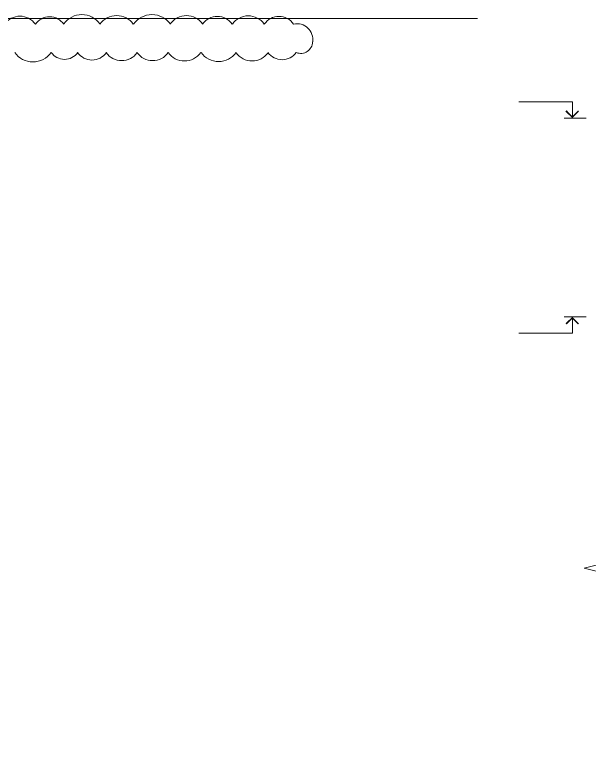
# Model space of a CAD drawing. Header units: millimetres. Extents: x -356862 to 418287, y 0 to 839748.
# Drawn here: x 393950 to 397891, y 759967 to 764966 of the extents above; entities that cross this region are included whole.
import ezdxf

# ---------------------------------------------------------------- set-up
doc = ezdxf.new("R2010")
doc.units = ezdxf.units.MM
doc.layers.add('PDF _Геометрия', color=7, linetype='Continuous', true_color=0xbababa)
doc.layers.add('PDF _Сплошная заливка', color=7, linetype='Continuous', true_color=0xf50000)

msp = doc.modelspace()

# ---------------------------------------------------------------- linework, layer by layer
at = {"layer": 'PDF _Геометрия', "color": 251, "lineweight": 20, "true_color": 0x545454}
msp.add_lwpolyline([(391696.6165, 763677.5068), (391709.6062, 763699.1563), (392348.266, 764939.6718), (392443.5237, 764939.6718), (397124.1422, 764939.6718)], dxfattribs=at)
at = {"layer": 'PDF _Геометрия', "color": 1, "lineweight": 20}
for points in [[(395993.7513, 764778.7094, 0.520570486), (395862.9837, 764901.1122, 0.520540055), (395661.9124, 764901.0993)], [(393950.5221, 764706.5794, 0.520539882), (394200.5672, 764706.5794, 0.52054007), (394383.3768, 764706.3588)], [(394788.8043, 764706.0081, 0.520539928), (395003.3819, 764706.0081, 0.520539888), (395225.5973, 764705.6894)]]:
    msp.add_lwpolyline(points, format="xyb", dxfattribs=at)
at = {"layer": 'PDF _Геометрия', "color": 7, "lineweight": 5}
msp.add_lwpolyline([(398000.9464, 764560.8058), (398000.9464, 764472.0429), (398000.9464, 761205.1357), (397853.7299, 761168.3315), (398150.3278, 761094.7233), (398000.9464, 761057.9192), (398000.9464, 757788.847), (398000.9464, 757700.0841)], dxfattribs=at)
at = {"layer": 'PDF _Геометрия', "color": 112, "lineweight": 5, "true_color": 0x00b85c}
for points in [[(397773.6268, 764255.548), (397773.6268, 764368.1254), (397405.5855, 764368.1254)], [(397868.8845, 764255.548), (397717.3381, 764255.548)], [(397773.6268, 762893.7955), (397773.6268, 762781.2181), (397405.5855, 762781.2181)], [(397868.8845, 762893.7955), (397717.3381, 762893.7955)]]:
    msp.add_lwpolyline(points, dxfattribs=at)
at = {"layer": 'PDF _Геометрия', "color": 112, "lineweight": 0, "true_color": 0x00b85c, "const_width": 10.7159}
msp.add_lwpolyline([(397730.3278, 762844.0017), (397773.6268, 762886.2181), (397815.8433, 762844.0017)], dxfattribs=at)
at = {"layer": 'PDF _Геометрия', "color": 1, "lineweight": 20}
for centre, radius, start, end in [((393986.7773, 764826.6044), 128.8144, 35.002448, 144.997552), ((394190.2913, 764833.1003), 117.9897, 35.0024532, 144.9975468), ((394411.1249, 764815.7796), 150.4639, 35.0024456, 144.9975544), ((394649.2802, 764820.1095), 139.6392, 35.0024432, 144.9975568), ((394891.7632, 764811.4498), 154.7938, 35.0024391, 144.9975609), ((395127.7514, 764824.4394), 135.3093, 35.002449, 144.997551), ((395339.9252, 764828.7693), 124.4846, 35.0024452, 144.9975548), ((395552.099, 764824.4395), 133.1443, 35.0024452, 144.9975548), ((395911.4958, 764781.1394), 81.1856, 248.395402, 358.395986), ((394480.4076, 764774.6434), 120.1546, 215.0024296, 324.9975704), ((394683.9194, 764778.9744), 128.8144, 215.002448, 324.997552), ((395348.5872, 764789.7992), 146.134, 215.0024458, 324.9975542), ((395578.0805, 764781.1394), 133.1443, 215.0024452, 324.9975548), ((395783.7595, 764774.6435), 117.9897, 215.0024532, 324.9975468)]:
    msp.add_arc(centre, radius, start, end, dxfattribs=at)
at = {"layer": 'PDF _Сплошная заливка', "color": 112, "true_color": 0x00b85c, "transparency": 33554559}
for points in [[(397725.9979, 764301.012), (397734.6577, 764309.6718), (397773.6268, 764255.548)], [(397734.6577, 764309.6718), (397773.6268, 764255.548), (397773.6268, 764268.5377)], [(397773.6268, 764268.5377), (397819.0907, 764301.012), (397812.5959, 764309.6718)], [(397773.6268, 764255.548), (397773.6268, 764268.5377), (397819.0907, 764301.012)]]:
    msp.add_solid(points, dxfattribs=at)

doc.saveas('drawing.dxf')
